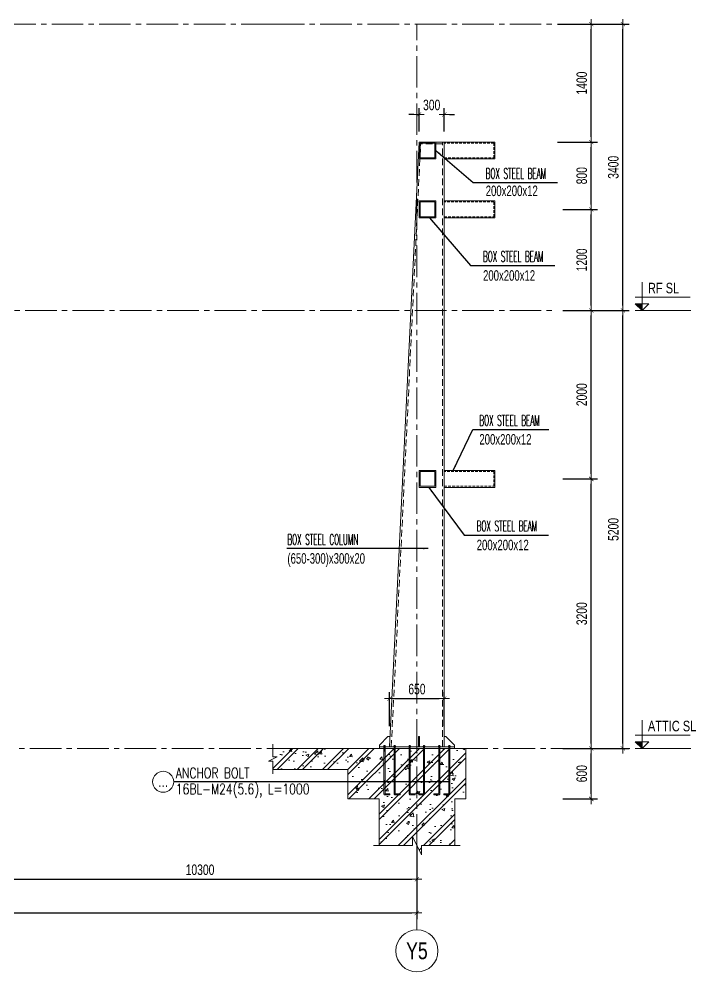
# Model space of a CAD drawing. Header units: millimetres. Extents: x 239606 to 395013, y -27979 to 24335.
# Drawn here: x 377532 to 393604, y -26541 to -3913 of the extents above; entities that cross this region are included whole.
import ezdxf
from ezdxf.enums import TextEntityAlignment as Align

# ---------------------------------------------------------------- set-up
doc = ezdxf.new("R2010")
doc.units = ezdxf.units.MM
for name, pattern in [('CENTER2', [1.125, 0.75, -0.125, 0.125, -0.125]), ('HIDDEN', [9.524999999999999, 6.35, -3.175]), ('HIDDEN2', [4.762499999999999, 3.175, -1.5875])]:
    doc.linetypes.add(name, pattern=pattern)
doc.layers.get('0').update_dxf_attribs({"lineweight": 20})
doc.layers.get('Defpoints').update_dxf_attribs({"color": 151, "lineweight": 9})
for name, color, linetype, lineweight in [('NDC_S-BEAM-NAME-VERT', 7, 'Continuous', 20), ('NDC_S-DIMS', 1, 'Continuous', 15), ('NDC_S-TEXT-VIE', 7, 'Continuous', 20), ('NDC_S_ANNO', 7, 'Continuous', 20), ('NDC_S_AXIS', 5, 'CENTER2', 13), ('NDC_S_CONTINUOUS', 3, 'Continuous', 20), ('NDC_S_DIM', 1, 'Continuous', 15), ('NDC_S_ENG TEXT', 2, 'Continuous', 20), ('NDC_S_HATCH MATERIAL', 8, 'Continuous', 13), ('NDC_S_HIDDEN', 8, 'HIDDEN2', 13), ('NDC_S_SLAB', 2, 'Continuous', 20), ('NDC_S_SYMBOL', 1, 'Continuous', 15), ('NDC_S_TEXT SYMBOL', 7, 'Continuous', 20), ('NDC_S_VN TEXT', 7, 'Continuous', 20)]:
    doc.layers.add(name, color=color, linetype=linetype, lineweight=lineweight)
doc.styles.add('ARIAL', font='arial.ttf', dxfattribs={"width": 0.8})
doc.styles.add('NDC_ANNO', font='', dxfattribs={"width": 0.8})
doc.styles.add('NDC_DIM', font='', dxfattribs={"width": 0.75})
doc.styles.add('NDC_EN TXT', font='romans.shx', dxfattribs={"width": 0.8})
doc.styles.add('NDC_VIE TXT', font='arial.ttf', dxfattribs={"width": 0.8})
doc.styles.get('NDC_ANNO').set_extended_font_data('Dotum')
doc.styles.get('NDC_DIM').set_extended_font_data('Dotum')
doc.dimstyles.new('NDC_dim_100', dxfattribs={"dimscale": 100, "dimtxt": 2.5, "dimasz": 1.2, "dimexe": 1.5, "dimexo": 2.5, "dimgap": 1, "dimtad": 1, "dimdec": 0, "dimzin": 0, "dimdsep": 46, "dimtxsty": 'NDC_DIM', "dimblk": 'DIMMARK', "dimcen": 0.09, "dimdle": 1.2, "dimclrd": 1, "dimclre": 1, "dimclrt": 3, "dimadec": 0, "dimazin": 0, "dimtfac": 1, "dimtdec": 0, "dimtix": 1, "dimtofl": 0, "dimtmove": 0, "dimatfit": 3, "dimfxl": 8, "dimfxlon": 1, "dimtolj": 1, "dimtzin": 0, "dimarcsym": 0})

# ---------------------------------------------------------------- blocks, each defined once
blk = doc.blocks.new('DIMMARK')
at = {"layer": 'NDC_S_DIM', "color": 1}
blk.add_line((-1.5, 0), (1, 0), dxfattribs=at)
at = {"layer": 'NDC_S_DIM', "color": 2, "const_width": 0.1}
blk.add_lwpolyline([(-0.4242640687119285, -0.4242640687119285), (0.4242640687119285, 0.4242640687119285)], dxfattribs=at)
blk = doc.blocks.new('*D78')
at = {"layer": 'Defpoints', "color": 0, "ltscale": 200, "transparency": 16777216}
for p in [(357379.138093546, -22194.40419359815), (386979.1380935461, -22194.40419359815), (386979.1380935461, -25141.24015104018)]:
    blk.add_point(p, dxfattribs=at)
at = {"layer": 'NDC_S_DIM', "color": 1, "lineweight": -2, "ltscale": 200, "transparency": 16777216}
for p, q in [((357379.138093546, -24341.24015104018), (357379.138093546, -25291.24015104018)), ((386979.1380935461, -24341.24015104018), (386979.1380935461, -25291.24015104018)), ((357499.138093546, -25141.24015104018), (386859.1380935461, -25141.24015104018))]:
    blk.add_line(p, q, dxfattribs=at)
at = {"layer": 'NDC_S_DIM', "color": 1, "lineweight": -2, "ltscale": 200, "transparency": 16777216, "xscale": 120, "yscale": 120, "zscale": 120, "rotation": 180}
blk.add_blockref('DIMMARK', (357379.138093546, -25141.24015104018), dxfattribs=at)
at = {"layer": 'NDC_S_DIM', "color": 1, "lineweight": -2, "ltscale": 200, "transparency": 16777216, "xscale": 120, "yscale": 120, "zscale": 120}
blk.add_blockref('DIMMARK', (386979.1380935461, -25141.24015104018), dxfattribs=at)
at = {"layer": 'NDC_S_DIM', "color": 3, "ltscale": 200, "transparency": 16777216, "insert": (372179.1380935461, -24916.07054452729), "char_height": 250, "attachment_point": 5, "style": 'NDC_DIM'}
blk.add_mtext('\\A1;29600', dxfattribs=at)
blk = doc.blocks.new('*D81')
at = {"layer": 'Defpoints', "color": 0, "ltscale": 200, "transparency": 16777216}
for p in [(376679.1380935461, -22194.40419359815), (386979.1380935461, -22194.40419359815), (386979.1380935461, -24341.24015104018)]:
    blk.add_point(p, dxfattribs=at)
at = {"layer": 'NDC_S_DIM', "color": 1, "lineweight": -2, "ltscale": 200, "transparency": 16777216}
for p, q in [((376679.1380935461, -23541.24015104018), (376679.1380935461, -24491.24015104018)), ((386979.1380935461, -23541.24015104018), (386979.1380935461, -24491.24015104018)), ((376799.1380935461, -24341.24015104018), (386859.1380935461, -24341.24015104018))]:
    blk.add_line(p, q, dxfattribs=at)
at = {"layer": 'NDC_S_DIM', "color": 1, "lineweight": -2, "ltscale": 200, "transparency": 16777216, "xscale": 120, "yscale": 120, "zscale": 120, "rotation": 180}
blk.add_blockref('DIMMARK', (376679.1380935461, -24341.24015104018), dxfattribs=at)
at = {"layer": 'NDC_S_DIM', "color": 1, "lineweight": -2, "ltscale": 200, "transparency": 16777216, "xscale": 120, "yscale": 120, "zscale": 120}
blk.add_blockref('DIMMARK', (386979.1380935461, -24341.24015104018), dxfattribs=at)
at = {"layer": 'NDC_S_DIM', "color": 3, "ltscale": 200, "transparency": 16777216, "insert": (381829.1380935461, -24116.07054452729), "char_height": 250, "attachment_point": 5, "style": 'NDC_DIM'}
blk.add_mtext('\\A1;10300', dxfattribs=at)
blk = doc.blocks.new('*U7')
at = {"layer": 'NDC_S_SYMBOL'}
blk.add_line((3.061616997868383e-16, 5), (4.286263797015736e-16, 9), dxfattribs=at)
blk.add_circle((0, 0), 5, dxfattribs=at)
at = {"layer": 'NDC_S_TEXT SYMBOL', "color": 7, "style": 'NDC_ANNO', "width": 0.8}
blk.add_attdef('GRID', text='', height=4, dxfattribs=at).set_placement((0, 0), align=Align.MIDDLE)
blk = doc.blocks.new('*D88')
at = {"layer": 'Defpoints', "color": 0, "ltscale": 100, "transparency": 16777216}
for p in [(390196.8266249981, -14833.33980329846), (391118.537398843, -14833.33980329846), (390196.8266249981, -21233.33980329846)]:
    blk.add_point(p, dxfattribs=at)
at = {"layer": 'NDC_S_DIM', "color": 1, "lineweight": -2, "ltscale": 100, "transparency": 16777216}
for p, q in [((390446.8266249981, -14833.33980329846), (391268.537398843, -14833.33980329846)), ((391118.537398843, -21113.33980329846), (391118.537398843, -14953.33980329846)), ((390446.8266249981, -21233.33980329846), (391268.537398843, -21233.33980329846))]:
    blk.add_line(p, q, dxfattribs=at)
at = {"layer": 'NDC_S_DIM', "color": 1, "lineweight": -2, "ltscale": 100, "transparency": 16777216, "xscale": 120, "yscale": 120, "zscale": 120}
for p, rotation in [((391118.537398843, -14833.33980329846), 90), ((391118.537398843, -21233.33980329846), 270)]:
    blk.add_blockref('DIMMARK', p, dxfattribs=dict(at, rotation=rotation))
at = {"layer": 'NDC_S_DIM', "color": 3, "ltscale": 100, "transparency": 16777216, "insert": (390893.36779233, -18033.33980329857), "char_height": 250, "attachment_point": 5, "rotation": 90, "style": 'NDC_DIM'}
blk.add_mtext('\\A1;3200', dxfattribs=at)
blk = doc.blocks.new('*D89')
at = {"layer": 'Defpoints', "color": 0, "ltscale": 100, "transparency": 16777216}
for p in [(390196.8266249981, -21233.33980329846), (391118.5373988429, -21233.33980329846), (390196.8266249981, -22433.33980329843)]:
    blk.add_point(p, dxfattribs=at)
at = {"layer": 'NDC_S_DIM', "color": 1, "lineweight": -2, "ltscale": 100, "transparency": 16777216}
for p, q in [((390446.8266249981, -21233.33980329846), (391268.5373988429, -21233.33980329846)), ((391118.5373988429, -22313.33980329843), (391118.5373988429, -21353.33980329846)), ((390446.8266249981, -22433.33980329843), (391268.5373988429, -22433.33980329843))]:
    blk.add_line(p, q, dxfattribs=at)
at = {"layer": 'NDC_S_DIM', "color": 1, "lineweight": -2, "ltscale": 100, "transparency": 16777216, "xscale": 120, "yscale": 120, "zscale": 120}
for p, rotation in [((391118.5373988429, -21233.33980329846), 90), ((391118.5373988429, -22433.33980329843), 270)]:
    blk.add_blockref('DIMMARK', p, dxfattribs=dict(at, rotation=rotation))
at = {"layer": 'NDC_S_DIM', "color": 3, "ltscale": 100, "transparency": 16777216, "insert": (390893.3677923299, -21833.33980329856), "char_height": 250, "attachment_point": 5, "rotation": 90, "style": 'NDC_DIM'}
blk.add_mtext('\\A1;600', dxfattribs=at)
blk = doc.blocks.new('*D90')
at = {"layer": 'Defpoints', "color": 0, "ltscale": 100, "transparency": 16777216}
for p in [(390196.8266249981, -10833.33980329844), (391118.5373988431, -10833.33980329844), (390196.8266249981, -14833.33980329846)]:
    blk.add_point(p, dxfattribs=at)
at = {"layer": 'NDC_S_DIM', "color": 1, "lineweight": -2, "ltscale": 100, "transparency": 16777216}
for p, q in [((390446.8266249981, -10833.33980329844), (391268.5373988431, -10833.33980329844)), ((391118.5373988431, -14713.33980329846), (391118.5373988431, -10953.33980329844)), ((390446.8266249981, -14833.33980329846), (391268.5373988431, -14833.33980329846))]:
    blk.add_line(p, q, dxfattribs=at)
at = {"layer": 'NDC_S_DIM', "color": 1, "lineweight": -2, "ltscale": 100, "transparency": 16777216, "xscale": 120, "yscale": 120, "zscale": 120}
for p, rotation in [((391118.5373988431, -10833.33980329844), 90), ((391118.5373988431, -14833.33980329846), 270)]:
    blk.add_blockref('DIMMARK', p, dxfattribs=dict(at, rotation=rotation))
at = {"layer": 'NDC_S_DIM', "color": 3, "ltscale": 100, "transparency": 16777216, "insert": (390893.3677923302, -12833.33980329856), "char_height": 250, "attachment_point": 5, "rotation": 90, "style": 'NDC_DIM'}
blk.add_mtext('\\A1;2000', dxfattribs=at)
blk = doc.blocks.new('*D91')
at = {"layer": 'Defpoints', "color": 0, "ltscale": 100, "transparency": 16777216}
for p in [(390196.8266249981, -8433.339803298462), (391118.537398843, -8433.339803298462), (390196.8266249981, -10833.33980329844)]:
    blk.add_point(p, dxfattribs=at)
at = {"layer": 'NDC_S_DIM', "color": 1, "lineweight": -2, "ltscale": 100, "transparency": 16777216}
for p, q in [((390446.8266249981, -8433.339803298462), (391268.537398843, -8433.339803298462)), ((391118.537398843, -10713.33980329844), (391118.537398843, -8553.339803298462)), ((390446.8266249981, -10833.33980329844), (391268.537398843, -10833.33980329844))]:
    blk.add_line(p, q, dxfattribs=at)
at = {"layer": 'NDC_S_DIM', "color": 1, "lineweight": -2, "ltscale": 100, "transparency": 16777216, "xscale": 120, "yscale": 120, "zscale": 120}
for p, rotation in [((391118.537398843, -8433.339803298462), 90), ((391118.537398843, -10833.33980329844), 270)]:
    blk.add_blockref('DIMMARK', p, dxfattribs=dict(at, rotation=rotation))
at = {"layer": 'NDC_S_DIM', "color": 3, "ltscale": 100, "transparency": 16777216, "insert": (390893.36779233, -9633.339803298562), "char_height": 250, "attachment_point": 5, "rotation": 90, "style": 'NDC_DIM'}
blk.add_mtext('\\A1;1200', dxfattribs=at)
blk = doc.blocks.new('*D92')
at = {"layer": 'Defpoints', "color": 0, "ltscale": 100, "transparency": 16777216}
for p in [(388179.138093546, -6833.339803298459), (391118.5373988433, -6833.339803298459), (390196.8266249981, -8433.339803298462)]:
    blk.add_point(p, dxfattribs=at)
at = {"layer": 'NDC_S_DIM', "color": 1, "lineweight": -2, "ltscale": 100, "transparency": 16777216}
for p, q in [((390318.5373988433, -6833.339803298459), (391268.5373988433, -6833.339803298458)), ((391118.5373988433, -8313.339803298462), (391118.5373988433, -6953.339803298459)), ((390446.8266249981, -8433.339803298462), (391268.5373988433, -8433.339803298462))]:
    blk.add_line(p, q, dxfattribs=at)
at = {"layer": 'NDC_S_DIM', "color": 1, "lineweight": -2, "ltscale": 100, "transparency": 16777216, "xscale": 120, "yscale": 120, "zscale": 120}
for p, rotation in [((391118.5373988433, -6833.339803298459), 90), ((391118.5373988433, -8433.339803298462), 270)]:
    blk.add_blockref('DIMMARK', p, dxfattribs=dict(at, rotation=rotation))
at = {"layer": 'NDC_S_DIM', "color": 3, "ltscale": 100, "transparency": 16777216, "insert": (390893.3677923304, -7633.33980329857), "char_height": 250, "attachment_point": 5, "rotation": 90, "style": 'NDC_DIM'}
blk.add_mtext('\\A1;800', dxfattribs=at)
blk = doc.blocks.new('*D93')
at = {"layer": 'Defpoints', "color": 0, "ltscale": 100, "transparency": 16777216}
for p in [(390196.8266249981, -10833.33980329844), (391868.5373988429, -10833.33980329844), (390196.8266249981, -21233.33980329846)]:
    blk.add_point(p, dxfattribs=at)
at = {"layer": 'NDC_S_DIM', "color": 1, "lineweight": -2, "ltscale": 100, "transparency": 16777216}
for p, q in [((391068.5373988429, -10833.33980329844), (392018.5373988429, -10833.33980329844)), ((391868.5373988429, -21113.33980329846), (391868.5373988429, -10953.33980329844)), ((391068.5373988429, -21233.33980329846), (392018.5373988429, -21233.33980329846))]:
    blk.add_line(p, q, dxfattribs=at)
at = {"layer": 'NDC_S_DIM', "color": 1, "lineweight": -2, "ltscale": 100, "transparency": 16777216, "xscale": 120, "yscale": 120, "zscale": 120}
for p, rotation in [((391868.5373988429, -10833.33980329844), 90), ((391868.5373988429, -21233.33980329846), 270)]:
    blk.add_blockref('DIMMARK', p, dxfattribs=dict(at, rotation=rotation))
at = {"layer": 'NDC_S_DIM', "color": 3, "ltscale": 100, "transparency": 16777216, "insert": (391643.3677923299, -16033.33980329856), "char_height": 250, "attachment_point": 5, "rotation": 90, "style": 'NDC_DIM'}
blk.add_mtext('\\A1;5200', dxfattribs=at)
blk = doc.blocks.new('*D87')
at = {"layer": 'Defpoints', "color": 0, "ltscale": 100, "transparency": 16777216}
for p in [(390196.8266249981, -4033.339803298442), (391868.5373988429, -4033.339803298442), (390196.8266249981, -10833.33980329844)]:
    blk.add_point(p, dxfattribs=at)
at = {"layer": 'NDC_S_DIM', "color": 1, "lineweight": -2, "ltscale": 100, "transparency": 16777216}
for p, q in [((391068.5373988429, -4033.339803298442), (392018.5373988429, -4033.339803298442)), ((391868.5373988429, -10713.33980329844), (391868.5373988429, -4153.339803298441)), ((391068.5373988429, -10833.33980329844), (392018.5373988429, -10833.33980329844))]:
    blk.add_line(p, q, dxfattribs=at)
at = {"layer": 'NDC_S_DIM', "color": 1, "lineweight": -2, "ltscale": 100, "transparency": 16777216, "xscale": 120, "yscale": 120, "zscale": 120}
for p, rotation in [((391868.5373988429, -4033.339803298442), 90), ((391868.5373988429, -10833.33980329844), 270)]:
    blk.add_blockref('DIMMARK', p, dxfattribs=dict(at, rotation=rotation))
at = {"layer": 'NDC_S_DIM', "color": 3, "ltscale": 100, "transparency": 16777216, "insert": (391643.3677923299, -7433.339803298552), "char_height": 250, "attachment_point": 5, "rotation": 90, "style": 'NDC_DIM'}
blk.add_mtext('\\A1;3400', dxfattribs=at)
blk = doc.blocks.new('kata_block_CT')
at = {"layer": 'NDC_S_ANNO'}
blk.add_hatch(color=3, dxfattribs=at).paths.add_polyline_path([(0, 1.596954857557648), (-1.612010908633238, 1.596954857557648), (0, 0)])
at = {"layer": 'NDC_S_ANNO', "ltscale": 50}
h = blk.add_hatch(dxfattribs=at)
h.set_pattern_fill('ANSI31', color=256, scale=1.406250541793835, style=0)
h.set_pattern_definition([(45.00000000000001, (0, 5.456968210637569e-12), (-3.157122508925224, 3.157122508925225), [])])
h.paths.add_polyline_path([(0, 1.596954857557648), (0, 0), (1.612010908924276, 1.596954857557648)])
for p, q in [((-1.592704896858777, 3.140833880479477), (11.46947077315417, 3.140833880479477)), ((11.56125648126181, 5.456968210637569e-12), (-1.63869572513795, 5.456968210637569e-12))]:
    blk.add_line(p, q, dxfattribs=at)
for points in [[(0, 6.69495074864426), (0, 0)], [(0, 0), (-1.612010908924276, 1.596954857557648), (0, 1.596954857557648)], [(0, 0), (1.612010908924276, 1.596954857557648), (0, 1.596954857557648)]]:
    blk.add_lwpolyline(points, dxfattribs=at)
at = {"layer": 'NDC_S_ANNO', "color": 8, "ltscale": 50}
blk.add_lwpolyline([(0, 0), (-1.612010908633238, 1.596954857557648), (0, 1.596954857557648)], dxfattribs=at)
at = {"layer": 'NDC_S_TEXT SYMBOL', "color": 3, "style": 'NDC_ANNO', "width": 0.8}
blk.add_attdef('CT', (1.409564409346785, 4.068271311703938), '', height=2.5, dxfattribs=at)
blk = doc.blocks.new('*U203')
at = {"linetype": 'HIDDEN'}
for p, q in [((-0.2875, 36), (-0.2875, 35.71597241370159)), ((0.2874999999999998, 36), (0.2874999999999998, 35.71597241370159)), ((-0.2875, 35.16809265648385), (-0.2875000000000002, 32)), ((0.2874999999999998, 35.16809265648385), (0.2874999999999996, 32))]:
    blk.add_line(p, q, dxfattribs=at)
for p, q in [((-0.3749999999999998, 35.16809265648385), (-0.375, 0.3750000000000009)), ((-0.375, 32), (0.3749999999999999, 32)), ((0.25, 35.16809265648385), (-0.2499999999999998, 35.16809265648385)), ((0.375, 0.625), (0.375, 35.16809265648385)), ((4, 0.375), (0.625, 0.375)), ((4, -0.375), (4, 0.375)), ((0.375, -0.3749999999999991), (4, -0.375))]:
    blk.add_line(p, q)
for points in [[(-0.5625, 35.25403015648385), (-0.25, 35.25403015648385), (-0.2500000000000001, 35.6659724137016, 0.414213562373095), (-0.3000000000000002, 35.71597241370159), (-0.5125, 35.71597241370159, 0.414213562373095), (-0.5625, 35.6659724137016)], [(-0.25, 35.25403015648385), (0.25, 35.25403015648385), (0.2500000000000002, 35.6659724137016, 0.414213562373095), (0.2000000000000002, 35.71597241370159), (-0.2, 35.71597241370159, 0.414213562373095), (-0.25, 35.6659724137016)], [(0.25, 35.25403015648385), (0.5625, 35.25403015648385), (0.5625, 35.6659724137016, 0.414213562373095), (0.5125, 35.71597241370159), (0.3000000000000003, 35.71597241370159, 0.414213562373095), (0.2500000000000002, 35.6659724137016)]]:
    blk.add_lwpolyline(points, format="xyb", close=True)
for points in [[(-0.375, 35.71597241370159), (-0.375, 36), (0.375, 36), (0.375, 35.71597241370159)], [(-0.8125, 35.25403015648385), (0.8125, 35.25403015648385), (0.8125, 35.16809265648385), (-0.8125, 35.16809265648385)]]:
    blk.add_lwpolyline(points, close=True)
for centre, radius in [((0.375, 0.3750000000000009), 0.75), ((0.625, 0.625), 0.25)]:
    blk.add_arc(centre, radius, 180, 270)
blk = doc.blocks.new('X21')
at = {"layer": 'NDC_S_HATCH MATERIAL', "ltscale": 100}
h = blk.add_hatch(dxfattribs=at)
h.set_pattern_fill('BT-01', color=256, scale=100, pattern_type=2)
h.set_pattern_definition([(49.99999999999999, (-1175275.910186418, -26976.11892923911), (717.2601826007534, -62.75213498259511), [75, -825]), (355, (-1175275.910186418, -26976.11892923911), (-138.751333613, 752.1921337000118), [60, -660]), (100.4514, (-1175216.138506418, -26981.34826923911), (578.5093817140216, 689.4395420609536), [63.74019000000001, -701.142112]), (46.18420000000002, (-1175275.910186418, -26776.11892923911), (1067.241048625644, -165.5190143290181), [112.4999999999997, -1237.499999999995]), (96.6356, (-1175186.973441418, -26789.91223623911), (934.6627055487033, 974.1178709004417), [95.610288, -1051.713]), (351.1842, (-1175275.910186418, -26776.11892923911), (934.6619451336272, 974.1186009253246), [90, -990]), (21, (-1175175.910186418, -26826.11892923911), (596.9070521184617, -402.6188906653388), [75, -825]), (326.0000000000001, (-1175175.910186418, -26826.11892923911), (243.3153319215817, 725.150045046853), [60, -660]), (71.4514, (-1175126.167953418, -26859.67053523911), (840.22262858149, 322.5304967099524), [63.74019000000001, -701.142112]), (37.50000000000001, (-1175275.910186418, -26976.11892923911), (12.15985531729067, 332.8938538313115), [0, -652, 0, -670, 0, -662.5]), (7.499999999999999, (-1175275.910186418, -26976.11892923911), (263.0695374421486, 394.4117118823602), [0, -382, 0, -637, 0, -252.5]), (327.5, (-1175498.910186418, -26976.11892923911), (533.822436172409, -22.55487173437976), [0, -250, 0, -780, 0, -1035]), (317.5, (-1175598.910186418, -26976.11892923911), (583.1861693423863, 100.1049823323177), [0, -325, 0, -518, 0, -735]), (45, (-1175275.910186418, -26976.11892923911), (-300.5203820042827, 300.5203820042827), []), (45, (-1175275.910186418, -26853.61892923911), (-300.5203820042827, 300.5203820042827), [])])
h.paths.add_polyline_path([(-3422.138055805117, -300), (-3422.138055805175, -500.0000000000036), (-1640, -500), (-1640, -1200), (-900, -1200), (-900, -2307.900347741728), (-108, -2307.900347741728), (-108, -2091.900347741728), (108, -2523.900347741728), (108, -2307.900347741728), (900, -2307.900347741728), (900, -1200), (1160, -1200), (1160, 0), (-3422.138055805059, 0), (-3422.138055805175, -200.0000000000036), (-3322.138055805117, -200), (-3522.138055805175, -300.0000000000036)])
at = {"layer": 'NDC_S_AXIS', "ltscale": 1000}
for p, q in [((-3422.138055805117, 17200), (3217.688531451859, 17199.99999999999)), ((0, -2307.900347741728), (0, 17199.99999999999)), ((-3422.138055805117, 10400), (3217.688531451859, 10399.99999999999)), ((-3422.138055805117, 0), (0, 0))]:
    blk.add_line(p, q, dxfattribs=at)
at = {"layer": 'NDC_S_CONTINUOUS', "ltscale": 100}
for p, q in [((-648.055555555562, 39.9999999999709), (49.99999999982538, 14400)), ((649.9999999998254, 14399.99999999997), (49.99999999988358, 14399.99999999997)), ((650, 39.99999999996726), (649.9999999998254, 14399.99999999997)), ((-1640, -500), (-3422.138055805117, -500)), ((-1640, -1200), (-1640, -499.9999999999964)), ((-900, -1200.000000000015), (-900, -2307.900347741728)), ((900, -1200.000000000015), (900, -2307.900347741728))]:
    blk.add_line(p, q, dxfattribs=at)
at = {"layer": 'NDC_S_CONTINUOUS', "linetype": 'HIDDEN2', "ltscale": 50}
for p, q in [((-608.0115521089756, 39.9999999999709), (90.04400344652822, 14400)), ((609.9999999997672, 14359.99999999991), (88.09955900203204, 14359.99999999991)), ((610, 39.99999999996726), (609.9999999997672, 14399.99999999997))]:
    blk.add_line(p, q, dxfattribs=at)
at = {"layer": 'NDC_S_CONTINUOUS', "ltscale": 100}
for points in [[(-3422.138055805117, 0), (1160, 0), (1160, -1200), (900, -1200)], [(-900, -1200), (-1640, -1200)]]:
    blk.add_lwpolyline(points, dxfattribs=at)
at = {"layer": 'NDC_S_DIM', "ltscale": 100}
for points in [[(-3422.138055805117, -600), (-3422.138055805117, -300), (-3522.138055805117, -300), (-3322.138055805117, -200), (-3422.138055805117, -200), (-3422.138055805117, 100)], [(-1031.65850425791, -2307.900347741728), (-108, -2307.900347741728), (-108, -2091.900347741728), (108, -2523.900347741728), (108, -2307.900347741728), (1025.083757174201, -2307.900347741728)]]:
    blk.add_lwpolyline(points, dxfattribs=at)
at = {"layer": 'NDC_S_ENG TEXT', "ltscale": 100}
for points in [[(-638.470588235301, 279.9999999999673), (-690, 279.9999999999673), (-890, 79.99999999996726), (-890, 39.99999999996726)], [(650, 279.9999999999673), (690, 279.9999999999673), (890, 79.99999999996726), (890, 39.99999999996726)]]:
    blk.add_lwpolyline(points, dxfattribs=at)
for points in [[(61.99999999994179, 279.9999999999673), (61.99999999994179, 39.99999999996726), (38, 39.99999999996726), (38, 279.9999999999673)], [(-890, 39.9999999999709), (890, 39.99999999996726), (890, -3.637978807091713e-12), (-890, 0)]]:
    blk.add_lwpolyline(points, close=True, dxfattribs=at)
at = {"layer": 'NDC_S_HATCH MATERIAL', "ltscale": 1000}
for points in [[(649.9999999999418, 14000), (1849.999999999942, 14000), (1849.999999999942, 14400), (649.9999999999418, 14400)], [(649.9999999999418, 12600), (1849.999999999942, 12600), (1849.999999999942, 13000), (649.9999999999418, 13000)], [(649.9999999999418, 6199.868460741722), (1849.999999999942, 6199.868460741724), (1849.999999999942, 6599.868460741724), (649.9999999999418, 6599.868460741722)]]:
    blk.add_lwpolyline(points, close=True, dxfattribs=at)
at = {"layer": 'NDC_S_HIDDEN', "ltscale": 20}
for points in [[(649.9999999999418, 14024), (1825.999999999942, 14024), (1825.999999999942, 14376), (649.9999999999418, 14376)], [(649.9999999999418, 12624), (1825.999999999942, 12624), (1825.999999999942, 12976), (649.9999999999418, 12976)], [(649.9999999999418, 6223.868460741722), (1825.999999999942, 6223.868460741724), (1825.999999999942, 6575.868460741724), (649.9999999999418, 6575.868460741722)]]:
    blk.add_lwpolyline(points, close=True, dxfattribs=at)
at = {"layer": 'NDC_S_SLAB', "ltscale": 1000}
for points in [[(49.99999999988358, 13999.99999999997), (449.9999999998836, 13999.99999999997), (449.9999999998836, 14399.99999999997), (49.99999999988358, 14399.99999999997)], [(73.99999999988358, 14023.99999999997), (425.9999999998836, 14023.99999999997), (425.9999999998836, 14375.99999999997), (73.99999999988358, 14375.99999999997)], [(49.99999999988358, 12599.99999999997), (449.9999999998836, 12599.99999999997), (449.9999999998836, 12999.99999999997), (49.99999999988358, 12999.99999999997)], [(73.99999999988358, 12623.99999999997), (425.9999999998836, 12623.99999999997), (425.9999999998836, 12975.99999999997), (73.99999999988358, 12975.99999999997)], [(49.99999999988358, 6199.868460741693), (449.9999999998836, 6199.868460741693), (449.9999999998836, 6599.868460741693), (49.99999999988358, 6599.868460741693)], [(73.99999999988358, 6223.868460741693), (425.9999999998836, 6223.868460741693), (425.9999999998836, 6575.868460741693), (73.99999999988358, 6575.868460741693)]]:
    blk.add_lwpolyline(points, close=True, dxfattribs=at)
at = {"layer": 'NDC_S-BEAM-NAME-VERT'}
for p, xscale, yscale, zscale, rotation in [((-769.9999850219465, -1088.340489016857), 32.08421052631559, 32.08421052631559, 32.08421052631559, 9.17021305569723e-07), ((-529.9999850219465, -1088.340489016857), 32.08421052631559, 32.08421052631559, 32.08421052631559, 9.170213055697231e-07), ((-169.9999850219465, -1088.340489016857), 32.08421052631558, 32.08421052631558, 32.08421052631558, 9.170213055697234e-07), ((169.9999850219465, -1088.340489016857), -32.08421052631559, 32.08421052631564, 32.08421052631565, 359.9999990829787), ((529.9999850219465, -1088.340489016857), -32.08421052631559, 32.08421052631564, 32.08421052631565, 359.9999990829787), ((769.9999850219465, -1088.340489016857), -32.0842105263156, 32.08421052631564, 32.08421052631565, 359.9999990829787)]:
    blk.add_blockref('*U203', p, dxfattribs=dict(at, xscale=xscale, yscale=yscale, zscale=zscale, rotation=rotation))
blk = doc.blocks.new('*D95')
at = {"layer": 'Defpoints', "color": 0, "ltscale": 100, "transparency": 16777216}
for p in [(388179.1380935461, -4033.339803298439), (391118.5373988436, -4033.339803298439), (390196.8266249981, -6833.339803298457)]:
    blk.add_point(p, dxfattribs=at)
at = {"layer": 'NDC_S_DIM', "color": 1, "lineweight": -2, "ltscale": 100, "transparency": 16777216}
for p, q in [((390318.5373988436, -4033.339803298439), (391268.5373988436, -4033.339803298439)), ((391118.5373988436, -6713.339803298457), (391118.5373988436, -4153.339803298439)), ((390446.8266249981, -6833.339803298457), (391268.5373988436, -6833.339803298456))]:
    blk.add_line(p, q, dxfattribs=at)
at = {"layer": 'NDC_S_DIM', "color": 1, "lineweight": -2, "ltscale": 100, "transparency": 16777216, "xscale": 120, "yscale": 120, "zscale": 120}
for p, rotation in [((391118.5373988436, -4033.339803298439), 90), ((391118.5373988436, -6833.339803298457), 270)]:
    blk.add_blockref('DIMMARK', p, dxfattribs=dict(at, rotation=rotation))
at = {"layer": 'NDC_S_DIM', "color": 3, "ltscale": 100, "transparency": 16777216, "insert": (390893.3677923306, -5433.339803298557), "char_height": 250, "attachment_point": 5, "rotation": 90, "style": 'NDC_DIM'}
blk.add_mtext('\\A1;1400', dxfattribs=at)
blk = doc.blocks.new('*D96')
at = {"layer": 'Defpoints', "color": 0, "ltscale": 100, "transparency": 16777216}
for p in [(387629.1380935461, -20050.8709808382), (386329.1380935461, -20957.61402468917), (387629.1380935461, -20957.6140246892)]:
    blk.add_point(p, dxfattribs=at)
at = {"layer": 'NDC_S_DIM', "color": 1, "lineweight": -2, "ltscale": 100, "transparency": 16777216}
for p, q in [((386329.1380935461, -20707.61402468917), (386329.1380935461, -19900.8709808382)), ((387629.1380935461, -20707.6140246892), (387629.1380935461, -19900.8709808382)), ((386449.1380935461, -20050.8709808382), (387509.1380935461, -20050.8709808382))]:
    blk.add_line(p, q, dxfattribs=at)
at = {"layer": 'NDC_S_DIM', "color": 1, "lineweight": -2, "ltscale": 100, "transparency": 16777216, "xscale": 120, "yscale": 120, "zscale": 120, "rotation": 180}
blk.add_blockref('DIMMARK', (386329.1380935461, -20050.8709808382), dxfattribs=at)
at = {"layer": 'NDC_S_DIM', "color": 1, "lineweight": -2, "ltscale": 100, "transparency": 16777216, "xscale": 120, "yscale": 120, "zscale": 120}
blk.add_blockref('DIMMARK', (387629.1380935461, -20050.8709808382), dxfattribs=at)
at = {"layer": 'NDC_S_DIM', "color": 3, "ltscale": 100, "transparency": 16777216, "insert": (386979.1380935461, -19825.70137432531), "char_height": 250, "attachment_point": 5, "style": 'NDC_DIM'}
blk.add_mtext('\\A1;650', dxfattribs=at)
blk = doc.blocks.new('*D138')
at = {"layer": 'Defpoints', "color": 0, "ltscale": 100, "transparency": 16777216}
for p in [(387029.138093546, -6179.967270376772), (387029.138093546, -6833.339803298455), (387629.138093546, -6833.339803298455)]:
    blk.add_point(p, dxfattribs=at)
at = {"layer": 'NDC_S_DIM', "color": 1, "lineweight": -2, "ltscale": 100, "transparency": 16777216}
for p, q in [((387029.138093546, -6583.339803298455), (387029.138093546, -6029.967270376772)), ((387629.138093546, -6583.339803298455), (387629.138093546, -6029.967270376772)), ((386909.138093546, -6179.967270376772), (386789.138093546, -6179.967270376772)), ((387749.138093546, -6179.967270376772), (387869.138093546, -6179.967270376772))]:
    blk.add_line(p, q, dxfattribs=at)
at = {"layer": 'NDC_S_DIM', "color": 1, "lineweight": -2, "ltscale": 100, "transparency": 16777216, "xscale": 120, "yscale": 120, "zscale": 120}
blk.add_blockref('DIMMARK', (387029.138093546, -6179.967270376772), dxfattribs=at)
at = {"layer": 'NDC_S_DIM', "color": 1, "lineweight": -2, "ltscale": 100, "transparency": 16777216, "xscale": 120, "yscale": 120, "zscale": 120, "rotation": 180}
blk.add_blockref('DIMMARK', (387629.138093546, -6179.967270376772), dxfattribs=at)
at = {"layer": 'NDC_S_DIM', "color": 3, "ltscale": 100, "transparency": 16777216, "insert": (387329.138093546, -5954.797663863882), "char_height": 250, "attachment_point": 5, "style": 'NDC_DIM'}
blk.add_mtext('\\A1;300', dxfattribs=at)
blk = doc.blocks.new('*U178')
blk.add_circle((-2.5, 0), 2.5)
at = {"layer": 'NDC_S-TEXT-VIE', "color": 3, "style": 'NDC_EN TXT', "width": 0.75}
for tag, p in [('DK1', (0.5, 0.8455043070534884)), ('KC1', (0.5, -2.972544307831413))]:
    blk.add_attdef(tag, p, '', height=2.5, dxfattribs=at)
at = {"layer": 'NDC_S-TEXT-VIE', "color": 7, "style": 'ARIAL', "width": 0.8}
blk.add_attdef('SH2', text='', height=2.5, dxfattribs=at).set_placement((-2.5, 0), align=Align.MIDDLE)

msp = doc.modelspace()

# ---------------------------------------------------------------- linework, layer by layer
at = {"layer": 'NDC_S_AXIS', "ltscale": 1000}
for p, q in [((383557.000037741, -4033.33980329843), (360801.2761493511, -4033.33980329843)), ((360801.2761493511, -10833.33980329842), (383557.000037741, -10833.33980329842)), ((354161.4495620942, -21233.33980329846), (392548.7623153203, -21233.33980329846))]:
    msp.add_line(p, q, dxfattribs=at)

# ---------------------------------------------------------------- block references
at = {"layer": 'NDC_S-DIMS'}
ref = msp.add_blockref('*U178', (381204.1724598931, -22025.57021925018), dxfattribs=dict(at, xscale=99.99999999999997, yscale=99.99999999999997, zscale=99.99999999999997, rotation=8.197610150064812e-08))
ref.add_attrib('SH2', '...', dxfattribs={"layer": 'NDC_S-TEXT-VIE', "color": 7, "height": 250, "style": 'ARIAL', "width": 0.8000000000000002}).set_placement((380954.1724598931, -22025.57021797862), align=Align.MIDDLE)
ref.add_attrib('DK1', 'ANCHOR BOLT', (381254.1724605289, -21941.0197864092), dxfattribs={"layer": 'NDC_S-TEXT-VIE', "color": 7, "height": 250, "style": 'NDC_EN TXT', "width": 0.75})
ref.add_attrib('KC1', '16BL-M24(5.6), L=1000', (381254.1724614826, -22322.82464684214), dxfattribs={"layer": 'NDC_S-TEXT-VIE', "color": 7, "height": 250, "style": 'NDC_EN TXT', "width": 0.75})
at = {"layer": 'NDC_S_AXIS', "xscale": 100, "yscale": 100, "zscale": 100}
msp.add_blockref('*U7', (386979.1380935461, -26041.2401510402), dxfattribs=at).add_auto_attribs({'GRID': 'Y5'})
at = {"layer": 'NDC_S_DIM'}
msp.add_blockref('X21', (386979.1380935461, -21233.33980329843), dxfattribs=at)
at = {"layer": 'NDC_S_VN TEXT', "xscale": 100, "yscale": 100, "zscale": 100}
for p, values in [((392323.1368823137, -10833.33980329899), {'CT': 'RF SL'}), ((392323.1368823137, -21233.339803299), {'CT': 'ATTIC SL'})]:
    msp.add_blockref('kata_block_CT', p, dxfattribs=at).add_auto_attribs(values)

# ---------------------------------------------------------------- texts
at = {"layer": 'NDC_S_ENG TEXT'}
for s, style, width, p in [('BOX STEEL BEAM', 'NDC_EN TXT', 0.5, (388612.2507145104, -7704.420614786311)), ('200x200x12', 'NDC_VIE TXT', 0.65, (388612.2507145104, -8117.295469791614)), ('BOX STEEL BEAM', 'NDC_EN TXT', 0.5, (388548.5293360623, -9678.103940701707)), ('200x200x12', 'NDC_VIE TXT', 0.65, (388548.5293360623, -10127.13615279763)), ('BOX STEEL BEAM', 'NDC_EN TXT', 0.5, (388461.8672434827, -13569.0556090703)), ('200x200x12', 'NDC_VIE TXT', 0.65, (388461.8672434827, -14018.08782116622)), ('BOX STEEL BEAM', 'NDC_EN TXT', 0.5, (388398.3888785537, -16078.1039407017)), ('BOX STEEL COLUMN', 'NDC_EN TXT', 0.5, (383903.8866839502, -16397.66345061691)), ('200x200x12', 'NDC_VIE TXT', 0.65, (388398.3888785537, -16527.13615279762)), ('(650-300)x300x20', 'NDC_VIE TXT', 0.65, (383903.8866839502, -16846.69566271282))]:
    msp.add_text(s, height=250, dxfattribs=dict(at, style=style, width=width)).set_placement(p)

# ---------------------------------------------------------------- dimensions: what is measured, and where the dimension line sits
at = {"layer": 'NDC_S_DIM', "ltscale": 100}
for base, p1, p2, picture, middle in [((391118.5373988436, -4033.339803298439), (390196.8266249979, -6833.339803298453), (388179.138093546, -4033.339803298437), '*D95', (390893.3677923306, -5433.339803298557)), ((391868.5373988429, -4033.339803298442), (390196.826624998, -10833.33980329844), (390196.826624998, -4033.339803298441), '*D87', (391643.3677923299, -7433.339803298552)), ((391118.5373988433, -6833.339803298459), (390196.826624998, -8433.339803298459), (388179.1380935459, -6833.339803298455), '*D92', (390893.3677923304, -7633.33980329857)), ((391118.537398843, -8433.339803298462), (390196.826624998, -10833.33980329844), (390196.826624998, -8433.339803298459), '*D91', (390893.36779233, -9633.339803298562)), ((391118.5373988431, -10833.33980329844), (390196.826624998, -14833.33980329846), (390196.826624998, -10833.33980329844), '*D90', (390893.3677923302, -12833.33980329856)), ((391868.5373988429, -10833.33980329844), (390196.826624998, -21233.33980329846), (390196.826624998, -10833.33980329844), '*D93', (391643.3677923299, -16033.33980329856)), ((391118.537398843, -14833.33980329846), (390196.826624998, -21233.33980329846), (390196.826624998, -14833.33980329846), '*D88', (390893.36779233, -18033.33980329857)), ((391118.5373988429, -21233.33980329846), (390196.826624998, -22433.33980329843), (390196.826624998, -21233.33980329846), '*D89', (390893.3677923299, -21833.33980329856))]:
    dim = msp.add_linear_dim(base=base, p1=p1, p2=p2, angle=90, dimstyle='NDC_dim_100', override={"dimlfac": 0.5, "dimtmove": 1}, dxfattribs=at)
    dim.commit()
    dim.dimension.update_dxf_attribs({"geometry": picture, "text_midpoint": middle})
for base, p1, p2, picture, middle in [((387029.138093546, -6179.967270376772), (387629.138093546, -6833.339803298455), (387029.138093546, -6833.339803298455), '*D138', (387329.138093546, -5954.797663863882)), ((387629.1380935461, -20050.8709808382), (386329.1380935461, -20957.61402468917), (387629.1380935461, -20957.6140246892), '*D96', (386979.1380935461, -19825.70137432531))]:
    dim = msp.add_linear_dim(base=base, p1=p1, p2=p2, dimstyle='NDC_dim_100', override={"dimlfac": 0.5, "dimtmove": 1}, dxfattribs=at)
    dim.commit()
    dim.dimension.update_dxf_attribs({"geometry": picture, "text_midpoint": middle})
at = {"layer": 'NDC_S_DIM', "ltscale": 200}
for base, p1, picture, middle in [((386979.1380935461, -25141.24015104018), (357379.138093546, -22194.40419359815), '*D78', (372179.1380935461, -24916.07054452729)), ((386979.1380935461, -24341.24015104018), (376679.1380935461, -22194.40419359815), '*D81', (381829.1380935461, -24116.07054452729))]:
    dim = msp.add_linear_dim(base=base, p1=p1, p2=(386979.1380935461, -22194.40419359815), dimstyle='NDC_dim_100', dxfattribs=at)
    dim.commit()
    dim.dimension.update_dxf_attribs({"geometry": picture, "text_midpoint": middle})

# ---------------------------------------------------------------- leaders
at = {"layer": 'NDC_S_DIM', "ltscale": 100}
for points in [[(387429.138093546, -7033.339803298455), (388315.9690293839, -7793.078252176681), (390317.7585989085, -7793.078252176681)], [(387279.4190085633, -8633.339803298457), (388252.2476509357, -9766.761578092077), (390254.0372204604, -9766.761578092077)], [(387836.7504627487, -14633.33980329846), (388303.9128535764, -13657.71324646067), (390109.9993542858, -13657.71324646067)], [(387261.8927285611, -15033.47134255673), (388102.1071934272, -16166.76157809207), (390103.8967629518, -16166.76157809207)]]:
    msp.add_leader(points, dimstyle='NDC_dim_100', override={"dimgap": 1, "dimtad": 0}, dxfattribs=at)
at = {"layer": 'NDC_S_ENG TEXT', "ltscale": 100}
for points in [[(387737.10650436, -22025.57021925018), (381204.1724598931, -22025.57021925018)], [(386197.1065248376, -22025.57021925018), (381204.1724598931, -22025.57021925018)]]:
    msp.add_leader(points, dimstyle='NDC_dim_100', override={"dimasz": 1, "dimgap": 1, "dimtad": 0, "dimldrblk": 'DotSmall'}, dxfattribs=at)
at = {"layer": 'NDC_S_SLAB', "ltscale": 100}
msp.add_leader([(387248.4651612826, -16486.32108800733), (383887.4656581702, -16486.32108800728)], dimstyle='NDC_dim_100', override={"dimgap": 1, "dimtad": 0}, dxfattribs=at)

doc.saveas('drawing.dxf')
